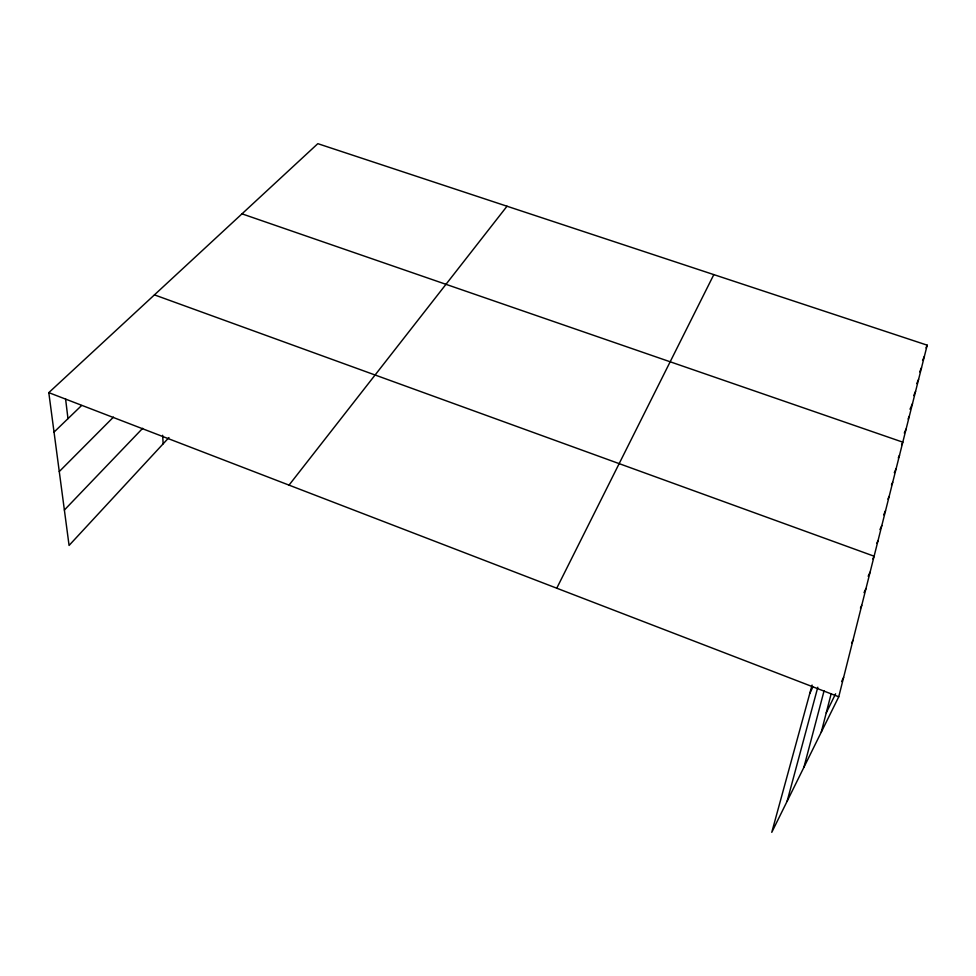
<?xml version="1.0" encoding="UTF-8"?>
<svg xmlns="http://www.w3.org/2000/svg" width="976" height="976" viewBox="0 0 976 976"><rect width="100%" height="100%" fill="white"/><g stroke="black" fill="none" stroke-linecap="round" stroke-linejoin="round"><path stroke-width="1.46" d="M812.081 685.054L771.772 832.333L838.75 696.779L927.2 345.175L317.822 143.667L48.8 392.633L69.076 545.438L168.958 437.553M821.28 732.134L831.064 694.143M803.931 767.234L824.11 690.691M787.132 801.235L817.803 687.226M926.004 347.907L927.2 345.175M922.576 360.449L924.394 356.35M919.697 371.893L921.515 367.769M916.745 383.592L918.575 379.469M913.719 395.573L915.561 391.425M910.01 409.212L912.487 403.661M908.083 418.972L909.339 416.191M904.301 433.051L906.106 429.025M901.58 444.861L902.8 442.165L241.999 213.842M898.286 457.927L899.518 455.231M894.297 472.665L896.151 468.614M891.454 485.023L892.698 482.315M887.916 499.078L889.16 496.369M883.658 514.84L885.537 510.765M879.937 529.614L881.828 525.527M876.741 543.4L878.022 540.667M809.763 693.533L812.813 687.019M872.825 558.943L874.106 556.21L154.44 294.874M868.164 576.255L870.092 572.156M864.028 592.639L865.98 588.54M860.442 608.085L861.747 605.352M851.609 643.135L852.926 640.402M826.245 712.87L835.59 693.802M841.605 681.541L843.606 677.454M556.759 588.211L713.822 274.622M289.03 485.121L507.008 206.229M64.379 510.033L142.691 428.293M59.28 471.554L113.46 417.118M54.034 432.112L81.581 405.528M48.8 392.633L838.75 696.779M65.587 398.989L67.978 418.655M162.65 435.272L163.151 443.836"/></g></svg>
